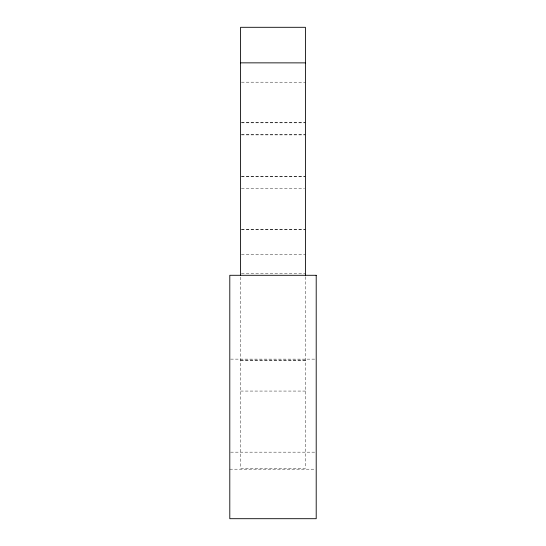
<?xml version="1.0" encoding="UTF-8"?>
<svg xmlns="http://www.w3.org/2000/svg" width="546" height="546" viewBox="0 0 546 546"><rect width="100%" height="100%" fill="white"/><g stroke="black" fill="none" stroke-linecap="round" stroke-linejoin="round"><path stroke-width="0.41" stroke-dasharray="2.73 2.05" d="M241.448 82.173L305.405 82.221M241.448 122.727L305.405 122.727M241.448 122.823L305.405 122.823M241.448 134.773L305.405 134.773M241.448 134.889L305.405 134.889M241.448 176.426L305.405 176.426M241.448 176.481L305.405 176.481M241.448 188.336L304.552 188.336M241.448 229.238L305.405 229.224M241.448 229.32L305.405 229.32M241.448 254.259L305.405 254.259M241.448 273.751L305.405 273.751M230.644 359.125L315.356 359.132M240.595 360.087L305.405 360.094M240.595 360.244L305.405 360.244M240.595 391.066L305.405 391.066M230.644 452.163L316.202 452.163M229.798 469.191L315.356 469.191M305.405 276.822L305.405 468.222L240.595 468.222L240.595 276.822"/><path stroke-width="0.82" d="M240.595 62.851L305.405 62.879M305.405 275.45L305.405 27.3L240.595 27.3L240.595 275.45M316.202 275.293L229.798 275.293L229.798 518.7L316.202 518.7L316.202 275.293"/></g></svg>
